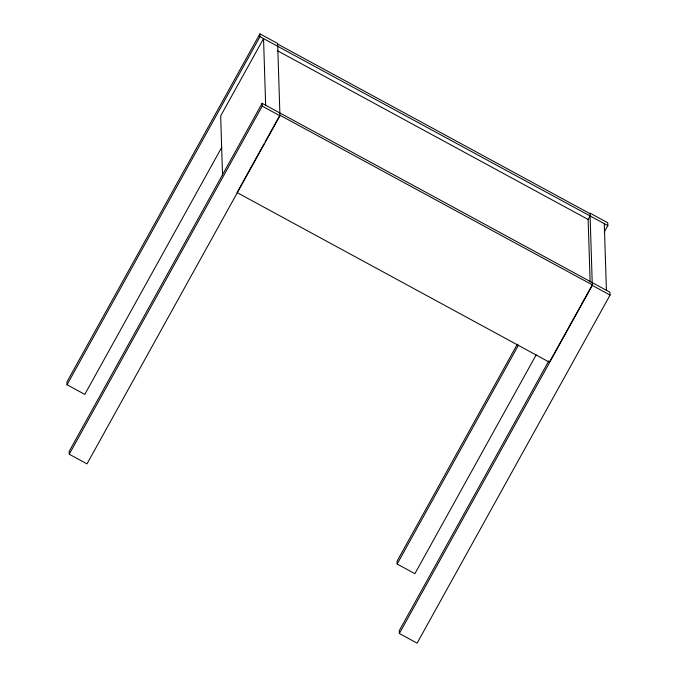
<?xml version="1.0" encoding="UTF-8"?>
<svg xmlns="http://www.w3.org/2000/svg" width="677" height="677" viewBox="0 0 677 677"><rect width="100%" height="100%" fill="white"/><g stroke="black" fill="none" stroke-linecap="round" stroke-linejoin="round"><path stroke-width="1.02" d="M548.827 360.875L399.261 630.685L399.354 633.511L417.1 643.15L610.053 295.062L609.96 292.236L262.109 103.319L69.156 451.407L69.249 454.233L86.994 463.872L279.948 115.775L277.646 43.489L259.9 33.85L66.947 381.938L67.04 384.764L84.786 394.403L221.54 147.688M67.04 384.764L259.985 36.676L259.9 33.85M69.249 454.233L262.202 106.137L262.109 103.319M264.106 143.761L237.052 192.564L549.411 362.212L592.282 284.856L279.931 115.217L265.122 141.916M517.33 344.246L397.052 561.225L397.145 564.043L414.891 573.681L536.184 354.858M397.145 564.043L518.531 345.05M590.132 281.945L588.144 219.475L590.09 215.955M604.256 232.059L607.844 225.593L607.751 222.767L590.005 213.128L592.307 285.423L399.354 633.511M277.663 44.056L590.022 213.695M259.985 36.676L607.844 225.593M277.638 50.834L588.144 219.475M262.202 106.137L279.948 115.775M592.307 285.423L610.053 295.062M604.29 223.664L606.414 290.306M265.655 105.24L263.539 38.597L220.66 115.953L222.547 175.309"/></g></svg>
